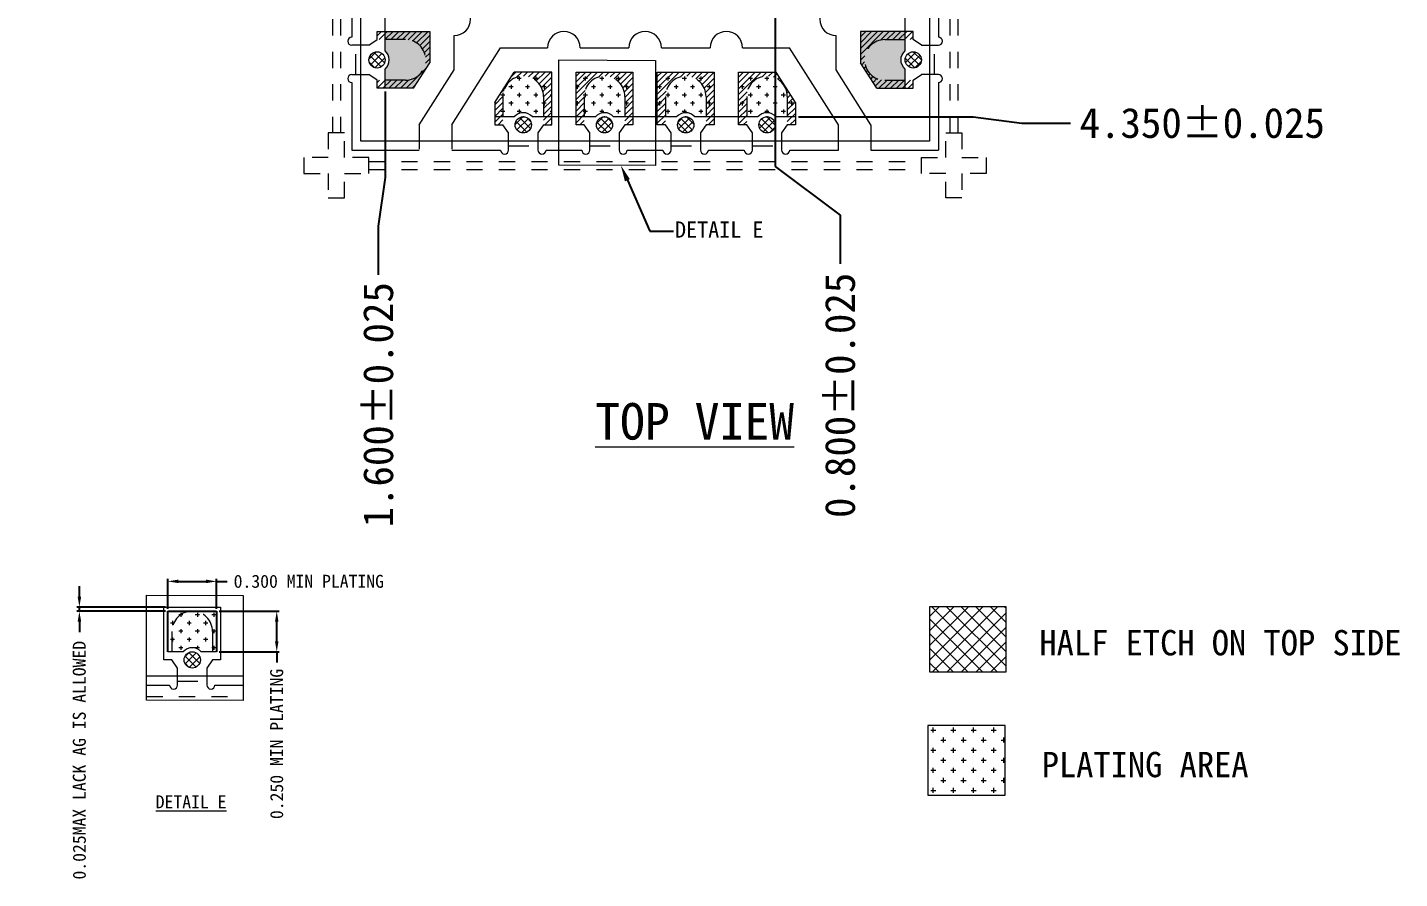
# Model space of a CAD drawing. Extents: x -3.8 to 4.6, y -9 to 6.1.
# Drawn here: x -3.8 to 4.64, y -9.04 to -3.8 of the extents above; entities that cross this region are included whole.
import ezdxf
from ezdxf import colors
from ezdxf.entities.mleader import LeaderData, LeaderLine
from ezdxf.enums import TextEntityAlignment as Align
from ezdxf.math import Vec2, Vec3

# ---------------------------------------------------------------- set-up
doc = ezdxf.new("R2010")
doc.units = 0
doc.linetypes.add('HIDDEN', pattern=[0.375, 0.25, -0.125])
for name, color, linetype in [('1', 7, 'Continuous'), ('1D', 4, 'Continuous'), ('BOT', 4, 'Continuous'), ('ETCH', 4, 'Continuous'), ('HALF ETCH ON TOP SIDE', 6, 'Continuous'), ('PKG', 2, 'Continuous'), ('PLATING', 3, 'Continuous'), ('标注', 6, 'Continuous')]:
    doc.layers.add(name, color=color, linetype=linetype)
doc.layers.add('DIM', color=4, linetype='Continuous', lineweight=18)
doc.styles.get("Standard").update_dxf_attribs({"font": 'SimSun.ttf'})
doc.dimstyles.new('ISO-25', dxfattribs={"dimtxt": 0.1, "dimasz": 0.08, "dimexe": 0.015, "dimexo": 0.015, "dimgap": 0.02, "dimtad": 0, "dimzin": 1, "dimdsep": 46, "dimtxsty": 'Standard', "dimcen": 0.1, "dimadec": 0, "dimazin": 0, "dimtfac": 1, "dimtmove": 0, "dimatfit": 3, "dimfxl": 1, "dimarcsym": 0})
pattern_1 = [(45, (-321.274826, -12.86761), (-0.0179605122, 0.0179605122), [])]

# ---------------------------------------------------------------- blocks, each defined once
blk = doc.blocks.new('*D7')
at = {"layer": 'Defpoints', "color": 0, "transparency": 16777216}
for p in [(4740.2942, 1755.6338), (4738.6938, 1751.4588), (4738.6522, 1750.3106)]:
    blk.add_point(p, dxfattribs=at)
at = {"layer": 'DIM', "color": 0, "lineweight": -2, "transparency": 16777216}
for p, q in [((4738.6938, 1751.4388), (4738.6938, 1750.9106)), ((4738.6938, 1750.9106), (4738.6522, 1750.6106)), ((4738.6522, 1750.6106), (4738.6522, 1750.3106))]:
    blk.add_line(p, q, dxfattribs=at)
at = {"layer": 'DIM', "color": 0, "lineweight": 9, "transparency": 16777216, "insert": (4738.6522, 1749.5101), "char_height": 0.185, "attachment_point": 5, "rotation": 90}
blk.add_mtext('1.600%%p0.025', dxfattribs=at)
blk = doc.blocks.new('*D8')
at = {"layer": 'Defpoints', "color": 0, "transparency": 16777216}
for p in [(4736.8123, 1748.2641), (4737.3568, 1748.2641), (4737.3568, 1748.2391)]:
    blk.add_point(p, dxfattribs=at)
at = {"layer": 'DIM', "color": 0, "lineweight": -2, "transparency": 16777216}
for p, q in [((4736.8123, 1748.3291), (4736.8123, 1748.3941)), ((4737.3418, 1748.2641), (4736.7973, 1748.2641)), ((4736.8123, 1748.2391), (4736.8123, 1748.2641)), ((4737.3418, 1748.2391), (4736.7973, 1748.2391)), ((4736.8123, 1748.1741), (4736.8123, 1748.1091))]:
    blk.add_line(p, q, dxfattribs=at)
at = {"layer": 'DIM', "color": 0, "transparency": 16777216}
for points in [[(4736.8015, 1748.3291), (4736.8232, 1748.3291), (4736.8123, 1748.2641)], [(4736.8232, 1748.1741), (4736.8015, 1748.1741), (4736.8123, 1748.2391)]]:
    blk.add_solid(points, dxfattribs=at)
at = {"layer": 'DIM', "color": 0, "lineweight": 9, "transparency": 16777216, "insert": (4736.8123, 1747.3215), "char_height": 0.08, "attachment_point": 5, "rotation": 90}
blk.add_mtext('0.025MAX LACK AG IS ALLOWED', dxfattribs=at)
blk = doc.blocks.new('*D9')
at = {"layer": 'Defpoints', "color": 0, "transparency": 16777216}
for p in [(4737.6568, 1748.4227), (4737.3568, 1748.2391), (4737.6568, 1748.2391)]:
    blk.add_point(p, dxfattribs=at)
at = {"layer": 'DIM', "color": 0, "lineweight": -2, "transparency": 16777216}
for p, q in [((4737.3568, 1748.2541), (4737.3568, 1748.4377)), ((4737.6568, 1748.2541), (4737.6568, 1748.4377)), ((4737.4218, 1748.4227), (4737.5918, 1748.4227)), ((4737.6568, 1748.4227), (4737.7218, 1748.4227))]:
    blk.add_line(p, q, dxfattribs=at)
at = {"layer": 'DIM', "color": 0, "transparency": 16777216}
for points in [[(4737.4218, 1748.4335), (4737.4218, 1748.4118), (4737.3568, 1748.4227)], [(4737.5918, 1748.4118), (4737.5918, 1748.4335), (4737.6568, 1748.4227)]]:
    blk.add_solid(points, dxfattribs=at)
at = {"layer": 'DIM', "color": 0, "lineweight": 9, "transparency": 16777216, "insert": (4738.2243, 1748.4227), "char_height": 0.08, "attachment_point": 5}
blk.add_mtext('0.300 MIN PLATING ', dxfattribs=at)
blk = doc.blocks.new('*D10')
at = {"layer": 'Defpoints', "color": 0, "transparency": 16777216}
for p in [(4737.6568, 1748.2391), (4738.027, 1748.2391), (4737.6568, 1747.9891)]:
    blk.add_point(p, dxfattribs=at)
at = {"layer": 'DIM', "color": 0, "lineweight": -2, "transparency": 16777216}
for p, q in [((4737.6718, 1748.2391), (4738.042, 1748.2391)), ((4738.027, 1748.0541), (4738.027, 1748.1741)), ((4737.6718, 1747.9891), (4738.042, 1747.9891)), ((4738.027, 1747.9891), (4738.027, 1747.9241))]:
    blk.add_line(p, q, dxfattribs=at)
at = {"layer": 'DIM', "color": 0, "transparency": 16777216}
for points in [[(4738.0378, 1748.1741), (4738.0161, 1748.1741), (4738.027, 1748.2391)], [(4738.0161, 1748.0541), (4738.0378, 1748.0541), (4738.027, 1747.9891)]]:
    blk.add_solid(points, dxfattribs=at)
at = {"layer": 'DIM', "color": 0, "lineweight": 9, "transparency": 16777216, "insert": (4738.027, 1747.4216), "char_height": 0.08, "attachment_point": 5, "rotation": 90}
blk.add_mtext('0.250 MIN PLATING', dxfattribs=at)
blk = doc.blocks.new('*D12')
at = {"layer": 'Defpoints', "color": 0, "transparency": 16777216}
for p in [(4740.2942, 1755.6338), (4741.0942, 1753.3513), (4741.4946, 1750.3775)]:
    blk.add_point(p, dxfattribs=at)
at = {"layer": 'DIM', "color": 0, "lineweight": -2, "transparency": 16777216}
for p, q in [((4741.0942, 1753.3313), (4741.0942, 1750.9775)), ((4741.0942, 1750.9775), (4741.4946, 1750.6775)), ((4741.4946, 1750.6775), (4741.4946, 1750.3775))]:
    blk.add_line(p, q, dxfattribs=at)
at = {"layer": 'DIM', "color": 0, "lineweight": 9, "transparency": 16777216, "insert": (4741.4946, 1749.5682), "char_height": 0.185, "attachment_point": 5, "rotation": 90}
blk.add_mtext('0.800%%p0.025', dxfattribs=at)
blk = doc.blocks.new('*D13')
at = {"layer": 'Defpoints', "color": 0, "transparency": 16777216}
for p in [(4740.2942, 1755.6338), (4741.2192, 1751.2837), (4742.9123, 1751.2445)]:
    blk.add_point(p, dxfattribs=at)
at = {"layer": 'DIM', "color": 0, "lineweight": -2, "transparency": 16777216}
for p, q in [((4741.2392, 1751.2837), (4742.3123, 1751.2837)), ((4742.3123, 1751.2837), (4742.6123, 1751.2445)), ((4742.6123, 1751.2445), (4742.9123, 1751.2445))]:
    blk.add_line(p, q, dxfattribs=at)
at = {"layer": 'DIM', "color": 0, "lineweight": 9, "transparency": 16777216, "insert": (4743.7232, 1751.2445), "char_height": 0.185, "attachment_point": 5}
blk.add_mtext('4.350%%p0.025', dxfattribs=at)

msp = doc.modelspace()

# ---------------------------------------------------------------- hatches: boundary and pattern name
at = {"layer": 'ETCH', "lineweight": 0}
h = msp.add_hatch(dxfattribs=at)
h.set_pattern_fill('ANSI31', color=256, scale=0.008, style=0)
h.set_pattern_definition(pattern_1)
h.paths.add_polyline_path([(-1.65, 3.325), (-1.325, 3.325), (-1.325, 3.675), (-1.65, 3.675), (-1.65, 3.625), (-1.475, 3.625, -1), (-1.475, 3.375), (-1.65, 3.375)])
h.paths.add_polyline_path([(-1.65, 2.825), (-1.325, 2.825), (-1.325, 3.175), (-1.65, 3.175), (-1.65, 3.125), (-1.475, 3.125, -1), (-1.475, 2.875), (-1.65, 2.875)])
h.paths.add_polyline_path([(-1.65, 1.325), (-1.325, 1.325), (-1.325, 1.675), (-1.65, 1.675), (-1.65, 1.625), (-1.475, 1.625, -1), (-1.475, 1.375), (-1.65, 1.375)])
h.paths.add_polyline_path([(-1.65, 2.325), (-1.325, 2.325), (-1.325, 2.675), (-1.65, 2.675), (-1.65, 2.625), (-1.475, 2.625, -1), (-1.475, 2.375), (-1.65, 2.375)])
h.paths.add_polyline_path([(-1.65, 0.825), (-1.325, 0.825), (-1.325, 1.175), (-1.65, 1.175), (-1.65, 1.125), (-1.475, 1.125, -1), (-1.475, 0.875), (-1.65, 0.875)])
h.paths.add_polyline_path([(-1.65, 0.325), (-1.325, 0.325), (-1.325, 0.675), (-1.65, 0.675), (-1.65, 0.625), (-1.475, 0.625, -1), (-1.475, 0.375), (-1.65, 0.375)])
h.paths.add_polyline_path([(-1.65, -0.675), (-1.325, -0.675), (-1.325, -0.325), (-1.65, -0.325), (-1.65, -0.375), (-1.475, -0.375, -1), (-1.475, -0.625), (-1.65, -0.625)])
h.paths.add_polyline_path([(-1.65, 4.175), (-1.65, 4.125), (-1.475, 4.125, -1), (-1.475, 3.875), (-1.65, 3.875), (-1.65, 3.825), (-1.325, 3.825), (-1.325, 4.017), (-1.4251, 4.175)])
h.paths.add_polyline_path([(-1.65, 1.825), (-1.325, 1.825), (-1.325, 2.175), (-1.65, 2.175), (-1.65, 2.125), (-1.475, 2.125, -1), (-1.475, 1.875), (-1.65, 1.875)])
h.paths.add_polyline_path([(-1.65, -1.325), (-1.65, -1.375), (-1.475, -1.375, -1), (-1.475, -1.625), (-1.65, -1.625), (-1.65, -1.675), (-1.325, -1.675), (-1.325, -1.325)])
h.paths.add_polyline_path([(-1.65, -0.175), (-1.325, -0.175), (-1.325, 0.175), (-1.65, 0.175), (-1.65, 0.125), (-1.475, 0.125, -1), (-1.475, -0.125), (-1.65, -0.125)])
h.paths.add_polyline_path([(-1.65, -0.825), (-1.65, -0.875), (-1.475, -0.875, -1), (-1.475, -1.125), (-1.65, -1.125), (-1.65, -1.175), (-1.325, -1.175), (-1.325, -0.825)])
h.paths.add_polyline_path([(-1.65, -2.175), (-1.325, -2.175), (-1.325, -1.825), (-1.65, -1.825), (-1.65, -1.875), (-1.475, -1.875, -1), (-1.475, -2.125), (-1.65, -2.125)])
h.paths.add_polyline_path([(-1.65, -2.675), (-1.325, -2.675), (-1.325, -2.325), (-1.65, -2.325), (-1.65, -2.375), (-1.475, -2.375, -1), (-1.475, -2.625), (-1.65, -2.625)])
h.paths.add_polyline_path([(-1.65, -3.675), (-1.325, -3.675), (-1.325, -3.325), (-1.65, -3.325), (-1.65, -3.375), (-1.475, -3.375, -1), (-1.475, -3.625), (-1.65, -3.625)])
h.paths.add_polyline_path([(-1.65, -3.175), (-1.325, -3.175), (-1.325, -2.825), (-1.65, -2.825), (-1.65, -2.875), (-1.475, -2.875, -1), (-1.475, -3.125), (-1.65, -3.125)])
h.paths.add_polyline_path([(-1.475, -3.875, -1), (-1.475, -4.125), (-1.65, -4.125), (-1.65, -4.175), (-1.4251, -4.175), (-1.325, -4.017), (-1.325, -3.825), (-1.65, -3.825), (-1.65, -3.875)])
h = msp.add_hatch(dxfattribs=at)
h.set_pattern_fill('ANSI31', color=256, scale=0.008, style=0)
h.set_pattern_definition(pattern_1)
h.paths.add_polyline_path([(-1.65, -3.325), (-1.325, -3.325), (-1.325, -3.675), (-1.65, -3.675), (-1.65, -3.625), (-1.475, -3.625, 1), (-1.475, -3.375), (-1.65, -3.375)])
h.paths.add_polyline_path([(-1.65, -2.825), (-1.325, -2.825), (-1.325, -3.175), (-1.65, -3.175), (-1.65, -3.125), (-1.475, -3.125, 1), (-1.475, -2.875), (-1.65, -2.875)])
h.paths.add_polyline_path([(-1.65, -1.325), (-1.325, -1.325), (-1.325, -1.675), (-1.65, -1.675), (-1.65, -1.625), (-1.475, -1.625, 1), (-1.475, -1.375), (-1.65, -1.375)])
h.paths.add_polyline_path([(-1.65, -2.325), (-1.325, -2.325), (-1.325, -2.675), (-1.65, -2.675), (-1.65, -2.625), (-1.475, -2.625, 1), (-1.475, -2.375), (-1.65, -2.375)])
h.paths.add_polyline_path([(-1.65, -0.825), (-1.325, -0.825), (-1.325, -1.175), (-1.65, -1.175), (-1.65, -1.125), (-1.475, -1.125, 1), (-1.475, -0.875), (-1.65, -0.875)])
h.paths.add_polyline_path([(-1.65, -0.325), (-1.325, -0.325), (-1.325, -0.675), (-1.65, -0.675), (-1.65, -0.625), (-1.475, -0.625, 1), (-1.475, -0.375), (-1.65, -0.375)])
h.paths.add_polyline_path([(-1.65, 0.675), (-1.325, 0.675), (-1.325, 0.325), (-1.65, 0.325), (-1.65, 0.375), (-1.475, 0.375, 1), (-1.475, 0.625), (-1.65, 0.625)])
h.paths.add_polyline_path([(-1.65, -4.175), (-1.65, -4.125), (-1.475, -4.125, 1), (-1.475, -3.875), (-1.65, -3.875), (-1.65, -3.825), (-1.325, -3.825), (-1.325, -4.017), (-1.4251, -4.175)])
h.paths.add_polyline_path([(-1.65, -1.825), (-1.325, -1.825), (-1.325, -2.175), (-1.65, -2.175), (-1.65, -2.125), (-1.475, -2.125, 1), (-1.475, -1.875), (-1.65, -1.875)])
h.paths.add_polyline_path([(-1.65, 1.325), (-1.65, 1.375), (-1.475, 1.375, 1), (-1.475, 1.625), (-1.65, 1.625), (-1.65, 1.675), (-1.325, 1.675), (-1.325, 1.325)])
h.paths.add_polyline_path([(-1.65, 0.175), (-1.325, 0.175), (-1.325, -0.175), (-1.65, -0.175), (-1.65, -0.125), (-1.475, -0.125, 1), (-1.475, 0.125), (-1.65, 0.125)])
h.paths.add_polyline_path([(-1.65, 0.825), (-1.65, 0.875), (-1.475, 0.875, 1), (-1.475, 1.125), (-1.65, 1.125), (-1.65, 1.175), (-1.325, 1.175), (-1.325, 0.825)])
h.paths.add_polyline_path([(-1.65, 2.175), (-1.325, 2.175), (-1.325, 1.825), (-1.65, 1.825), (-1.65, 1.875), (-1.475, 1.875, 1), (-1.475, 2.125), (-1.65, 2.125)])
h.paths.add_polyline_path([(-1.65, 2.675), (-1.325, 2.675), (-1.325, 2.325), (-1.65, 2.325), (-1.65, 2.375), (-1.475, 2.375, 1), (-1.475, 2.625), (-1.65, 2.625)])
h.paths.add_polyline_path([(-1.65, 3.675), (-1.325, 3.675), (-1.325, 3.325), (-1.65, 3.325), (-1.65, 3.375), (-1.475, 3.375, 1), (-1.475, 3.625), (-1.65, 3.625)])
h.paths.add_polyline_path([(-1.65, 3.175), (-1.325, 3.175), (-1.325, 2.825), (-1.65, 2.825), (-1.65, 2.875), (-1.475, 2.875, 1), (-1.475, 3.125), (-1.65, 3.125)])
h.paths.add_polyline_path([(-1.475, 3.875, 1), (-1.475, 4.125), (-1.65, 4.125), (-1.65, 4.175), (-1.4251, 4.175), (-1.325, 4.017), (-1.325, 3.825), (-1.65, 3.825), (-1.65, 3.875)])
h = msp.add_hatch(dxfattribs=at)
h.set_pattern_fill('ANSI31', color=256, scale=0.008, angle=180, style=0)
h.set_pattern_definition(pattern_1)
h.paths.add_polyline_path([(1.65, 3.325), (1.325, 3.325), (1.325, 3.675), (1.65, 3.675), (1.65, 3.625), (1.475, 3.625, 1), (1.475, 3.375), (1.65, 3.375)])
h.paths.add_polyline_path([(1.65, 2.825), (1.325, 2.825), (1.325, 3.175), (1.65, 3.175), (1.65, 3.125), (1.475, 3.125, 1), (1.475, 2.875), (1.65, 2.875)])
h.paths.add_polyline_path([(1.65, 1.325), (1.325, 1.325), (1.325, 1.675), (1.65, 1.675), (1.65, 1.625), (1.475, 1.625, 1), (1.475, 1.375), (1.65, 1.375)])
h.paths.add_polyline_path([(1.65, 2.325), (1.325, 2.325), (1.325, 2.675), (1.65, 2.675), (1.65, 2.625), (1.475, 2.625, 1), (1.475, 2.375), (1.65, 2.375)])
h.paths.add_polyline_path([(1.65, 0.825), (1.325, 0.825), (1.325, 1.175), (1.65, 1.175), (1.65, 1.125), (1.475, 1.125, 1), (1.475, 0.875), (1.65, 0.875)])
h.paths.add_polyline_path([(1.65, 0.325), (1.325, 0.325), (1.325, 0.675), (1.65, 0.675), (1.65, 0.625), (1.475, 0.625, 1), (1.475, 0.375), (1.65, 0.375)])
h.paths.add_polyline_path([(1.65, -0.675), (1.325, -0.675), (1.325, -0.325), (1.65, -0.325), (1.65, -0.375), (1.475, -0.375, 1), (1.475, -0.625), (1.65, -0.625)])
h.paths.add_polyline_path([(1.65, 4.175), (1.65, 4.125), (1.475, 4.125, 1), (1.475, 3.875), (1.65, 3.875), (1.65, 3.825), (1.325, 3.825), (1.325, 4.017), (1.4251, 4.175)])
h.paths.add_polyline_path([(1.65, 1.825), (1.325, 1.825), (1.325, 2.175), (1.65, 2.175), (1.65, 2.125), (1.475, 2.125, 1), (1.475, 1.875), (1.65, 1.875)])
h.paths.add_polyline_path([(1.65, -1.325), (1.65, -1.375), (1.475, -1.375, 1), (1.475, -1.625), (1.65, -1.625), (1.65, -1.675), (1.325, -1.675), (1.325, -1.325)])
h.paths.add_polyline_path([(1.65, -0.175), (1.325, -0.175), (1.325, 0.175), (1.65, 0.175), (1.65, 0.125), (1.475, 0.125, 1), (1.475, -0.125), (1.65, -0.125)])
h.paths.add_polyline_path([(1.65, -0.825), (1.65, -0.875), (1.475, -0.875, 1), (1.475, -1.125), (1.65, -1.125), (1.65, -1.175), (1.325, -1.175), (1.325, -0.825)])
h.paths.add_polyline_path([(1.65, -2.175), (1.325, -2.175), (1.325, -1.825), (1.65, -1.825), (1.65, -1.875), (1.475, -1.875, 1), (1.475, -2.125), (1.65, -2.125)])
h.paths.add_polyline_path([(1.65, -2.675), (1.325, -2.675), (1.325, -2.325), (1.65, -2.325), (1.65, -2.375), (1.475, -2.375, 1), (1.475, -2.625), (1.65, -2.625)])
h.paths.add_polyline_path([(1.65, -3.675), (1.325, -3.675), (1.325, -3.325), (1.65, -3.325), (1.65, -3.375), (1.475, -3.375, 1), (1.475, -3.625), (1.65, -3.625)])
h.paths.add_polyline_path([(1.65, -3.175), (1.325, -3.175), (1.325, -2.825), (1.65, -2.825), (1.65, -2.875), (1.475, -2.875, 1), (1.475, -3.125), (1.65, -3.125)])
h.paths.add_polyline_path([(1.475, -3.875, 1), (1.475, -4.125), (1.65, -4.125), (1.65, -4.175), (1.4251, -4.175), (1.325, -4.017), (1.325, -3.825), (1.65, -3.825), (1.65, -3.875)])
h = msp.add_hatch(dxfattribs=at)
h.set_pattern_fill('ANSI31', color=256, scale=0.008, angle=180, style=0)
h.set_pattern_definition(pattern_1)
h.paths.add_polyline_path([(1.65, -3.325), (1.325, -3.325), (1.325, -3.675), (1.65, -3.675), (1.65, -3.625), (1.475, -3.625, -1), (1.475, -3.375), (1.65, -3.375)])
h.paths.add_polyline_path([(1.65, -2.825), (1.325, -2.825), (1.325, -3.175), (1.65, -3.175), (1.65, -3.125), (1.475, -3.125, -1), (1.475, -2.875), (1.65, -2.875)])
h.paths.add_polyline_path([(1.65, -1.325), (1.325, -1.325), (1.325, -1.675), (1.65, -1.675), (1.65, -1.625), (1.475, -1.625, -1), (1.475, -1.375), (1.65, -1.375)])
h.paths.add_polyline_path([(1.65, -2.325), (1.325, -2.325), (1.325, -2.675), (1.65, -2.675), (1.65, -2.625), (1.475, -2.625, -1), (1.475, -2.375), (1.65, -2.375)])
h.paths.add_polyline_path([(1.65, -0.825), (1.325, -0.825), (1.325, -1.175), (1.65, -1.175), (1.65, -1.125), (1.475, -1.125, -1), (1.475, -0.875), (1.65, -0.875)])
h.paths.add_polyline_path([(1.65, -0.325), (1.325, -0.325), (1.325, -0.675), (1.65, -0.675), (1.65, -0.625), (1.475, -0.625, -1), (1.475, -0.375), (1.65, -0.375)])
h.paths.add_polyline_path([(1.65, 0.675), (1.325, 0.675), (1.325, 0.325), (1.65, 0.325), (1.65, 0.375), (1.475, 0.375, -1), (1.475, 0.625), (1.65, 0.625)])
h.paths.add_polyline_path([(1.65, -4.175), (1.65, -4.125), (1.475, -4.125, -1), (1.475, -3.875), (1.65, -3.875), (1.65, -3.825), (1.325, -3.825), (1.325, -4.017), (1.4251, -4.175)])
h.paths.add_polyline_path([(1.65, -1.825), (1.325, -1.825), (1.325, -2.175), (1.65, -2.175), (1.65, -2.125), (1.475, -2.125, -1), (1.475, -1.875), (1.65, -1.875)])
h.paths.add_polyline_path([(1.65, 1.325), (1.65, 1.375), (1.475, 1.375, -1), (1.475, 1.625), (1.65, 1.625), (1.65, 1.675), (1.325, 1.675), (1.325, 1.325)])
h.paths.add_polyline_path([(1.65, 0.175), (1.325, 0.175), (1.325, -0.175), (1.65, -0.175), (1.65, -0.125), (1.475, -0.125, -1), (1.475, 0.125), (1.65, 0.125)])
h.paths.add_polyline_path([(1.65, 0.825), (1.65, 0.875), (1.475, 0.875, -1), (1.475, 1.125), (1.65, 1.125), (1.65, 1.175), (1.325, 1.175), (1.325, 0.825)])
h.paths.add_polyline_path([(1.65, 2.175), (1.325, 2.175), (1.325, 1.825), (1.65, 1.825), (1.65, 1.875), (1.475, 1.875, -1), (1.475, 2.125), (1.65, 2.125)])
h.paths.add_polyline_path([(1.65, 2.675), (1.325, 2.675), (1.325, 2.325), (1.65, 2.325), (1.65, 2.375), (1.475, 2.375, -1), (1.475, 2.625), (1.65, 2.625)])
h.paths.add_polyline_path([(1.65, 3.675), (1.325, 3.675), (1.325, 3.325), (1.65, 3.325), (1.65, 3.375), (1.475, 3.375, -1), (1.475, 3.625), (1.65, 3.625)])
h.paths.add_polyline_path([(1.65, 3.175), (1.325, 3.175), (1.325, 2.825), (1.65, 2.825), (1.65, 2.875), (1.475, 2.875, -1), (1.475, 3.125), (1.65, 3.125)])
h.paths.add_polyline_path([(1.475, 3.875, -1), (1.475, 4.125), (1.65, 4.125), (1.65, 4.175), (1.4251, 4.175), (1.325, 4.017), (1.325, 3.825), (1.65, 3.825), (1.65, 3.875)])
h = msp.add_hatch(dxfattribs=at)
h.set_pattern_fill('ANSI31', color=256, scale=0.008, style=0)
h.set_pattern_definition(pattern_1)
h.paths.add_polyline_path([(-0.925, -4.2619), (-0.925, -4.4), (-0.875, -4.4), (-0.875, -4.225, -1), (-0.625, -4.225), (-0.625, -4.4), (-0.575, -4.4), (-0.575, -4.075), (-0.8066, -4.075)])
h.paths.add_polyline_path([(-0.425, -4.4), (-0.425, -4.075), (-0.075, -4.075), (-0.075, -4.4), (-0.125, -4.4), (-0.125, -4.225, 1), (-0.375, -4.225), (-0.375, -4.4)])
h.paths.add_polyline_path([(0.575, -4.4), (0.575, -4.075), (0.8066, -4.075), (0.925, -4.2619), (0.925, -4.4), (0.875, -4.4), (0.875, -4.225, 1), (0.625, -4.225), (0.625, -4.4)])
h.paths.add_polyline_path([(0.075, -4.4), (0.075, -4.075), (0.425, -4.075), (0.425, -4.4), (0.375, -4.4), (0.375, -4.225, 1), (0.125, -4.225), (0.125, -4.4)])
at = {"layer": 'HALF ETCH ON TOP SIDE', "linetype": 'ByBlock', "lineweight": 0}
h = msp.add_hatch(dxfattribs=at)
h.set_pattern_fill('ANSI37', color=256, scale=0.01)
h.set_pattern_definition([(45, (-121.953783, -0.456663), (-0.02245064, 0.02245064), []), (135, (-121.953783, -0.456663), (-0.02245064, -0.02245064), [])])
h.paths.add_polyline_path([(-0.7, -4.4, 1), (-0.8, -4.4, 1)])
h.paths.add_polyline_path([(1.7, -4, 1), (1.6, -4, 1)])
h.paths.add_polyline_path([(1.7, -3.5, 1), (1.6, -3.5, 1)])
h.paths.add_polyline_path([(1.7, -3, 1), (1.6, -3, 1)])
h.paths.add_polyline_path([(1.7, -2.5, 1), (1.6, -2.5, 1)])
h.paths.add_polyline_path([(1.7, -2, 1), (1.6, -2, 1)])
h.paths.add_polyline_path([(1.7, -1.5, 1), (1.6, -1.5, 1)])
h.paths.add_polyline_path([(1.7, -1, 1), (1.6, -1, 1)])
h.paths.add_polyline_path([(1.7, -0.5, 1), (1.6, -0.5, 1)])
h.paths.add_polyline_path([(1.7, 0, 1), (1.6, 0, 1)])
h.paths.add_polyline_path([(1.7, 0.5, 1), (1.6, 0.5, 1)])
h.paths.add_polyline_path([(1.7, 1, 1), (1.6, 1, 1)])
h.paths.add_polyline_path([(-1.6, 1, 1), (-1.7, 1, 1)])
h.paths.add_polyline_path([(-1.6, 0.5, 1), (-1.7, 0.5, 1)])
h.paths.add_polyline_path([(-1.6, 0, 1), (-1.7, 0, 1)])
h.paths.add_polyline_path([(1.7, 1.5, 1), (1.6, 1.5, 1)])
h.paths.add_polyline_path([(1.7, 2, 1), (1.6, 2, 1)])
h.paths.add_polyline_path([(1.7, 2.5, 1), (1.6, 2.5, 1)])
h.paths.add_polyline_path([(1.7, 3, 1), (1.6, 3, 1)])
h.paths.add_polyline_path([(1.7, 3.5, 1), (1.6, 3.5, 1)])
h.paths.add_polyline_path([(-1.6, 3, 1), (-1.7, 3, 1)])
h.paths.add_polyline_path([(-1.6, 2.5, 1), (-1.7, 2.5, 1)])
h.paths.add_polyline_path([(-1.6, 2, 1), (-1.7, 2, 1)])
h.paths.add_polyline_path([(-1.6, 1.5, 1), (-1.7, 1.5, 1)])
h.paths.add_polyline_path([(-1.6, -0.5, 1), (-1.7, -0.5, 1)])
h.paths.add_polyline_path([(-1.6, -1, 1), (-1.7, -1, 1)])
h.paths.add_polyline_path([(-0.2, -4.4, 1), (-0.3, -4.4, 1)])
h.paths.add_polyline_path([(0.3, -4.4, 1), (0.2, -4.4, 1)])
h.paths.add_polyline_path([(0.8, -4.4, 1), (0.7, -4.4, 1)])
h.paths.add_polyline_path([(1.7, 4, 1), (1.6, 4, 1)])
h.paths.add_polyline_path([(0.3, 4.4, 1), (0.2, 4.4, 1)])
h.paths.add_polyline_path([(-0.2, 4.4, 1), (-0.3, 4.4, 1)])
h.paths.add_polyline_path([(-0.7, 4.4, 1), (-0.8, 4.4, 1)])
h.paths.add_polyline_path([(0.8, 4.4, 1), (0.7, 4.4, 1)])
h.paths.add_polyline_path([(-1.6, 3.5, 1), (-1.7, 3.5, 1)])
h.paths.add_polyline_path([(-1.6, -1.5, 1), (-1.7, -1.5, 1)])
h.paths.add_polyline_path([(-1.6, -2.5, 1), (-1.7, -2.5, 1)])
h.paths.add_polyline_path([(-1.6, -2, 1), (-1.7, -2, 1)])
h.paths.add_polyline_path([(-1.6, -3.5, 1), (-1.7, -3.5, 1)])
h.paths.add_polyline_path([(-1.6, 4, 1), (-1.7, 4, 1)])
h.paths.add_polyline_path([(-1.6, -3, 1), (-1.7, -3, 1)])
h.paths.add_polyline_path([(-1.6, -4, 1), (-1.7, -4, 1)])
at = {"layer": 'HALF ETCH ON TOP SIDE', "linetype": 'ByBlock', "lineweight": 0, "ltscale": 100}
h = msp.add_hatch(dxfattribs=at)
h.set_pattern_fill('ANSI37', color=256, scale=0.02)
h.set_pattern_definition([(45, (-0.54718, 3.656105), (-0.04490128, 0.04490128), []), (135, (-0.54718, 3.656105), (-0.04490128, -0.04490128), [])])
h.paths.add_polyline_path([(2.2222, -7.3674), (1.7507, -7.3674), (1.7507, -7.7681), (2.2222, -7.7681)])
at = {"layer": 'HALF ETCH ON TOP SIDE', "linetype": 'ByBlock', "lineweight": 0}
h = msp.add_hatch(dxfattribs=at)
h.set_pattern_fill('ANSI37', color=256, scale=0.01)
h.set_pattern_definition([(45, (-31.65588, 0.858153), (-0.02245064, 0.02245064), []), (135, (-31.65588, 0.858153), (-0.02245064, -0.02245064), [])])
h.paths.add_polyline_path([(-2.7374, -7.6947, 1), (-2.8374, -7.6947, 1)])
at = {"layer": 'PLATING', "lineweight": 0}
h = msp.add_hatch(dxfattribs=at)
h.set_pattern_fill('CROSS', color=3, scale=0.008, style=0)
h.paths.add_polyline_path([(-1.6005, 3.5563, -0.4521), (-1.6005, 3.4437), (-1.6005, 3.325), (-1.325, 3.325), (-1.325, 3.675), (-1.6005, 3.675)])
h.paths.add_polyline_path([(-1.6005, 3.0563, -0.4521), (-1.6005, 2.9437), (-1.6005, 2.825), (-1.325, 2.825), (-1.325, 3.175), (-1.6005, 3.175)])
h.paths.add_polyline_path([(-1.6005, 1.5563, -0.4521), (-1.6005, 1.4437), (-1.6005, 1.325), (-1.325, 1.325), (-1.325, 1.675), (-1.6005, 1.675)])
h.paths.add_polyline_path([(-1.6005, 2.5563, -0.4521), (-1.6005, 2.4437), (-1.6005, 2.325), (-1.325, 2.325), (-1.325, 2.675), (-1.6005, 2.675)])
h.paths.add_polyline_path([(-1.6005, 1.0563, -0.4521), (-1.6005, 0.9437), (-1.6005, 0.825), (-1.325, 0.825), (-1.325, 1.175), (-1.6005, 1.175)])
h.paths.add_polyline_path([(-1.6005, 0.5563, -0.4521), (-1.6005, 0.4437), (-1.6005, 0.325), (-1.325, 0.325), (-1.325, 0.675), (-1.6005, 0.675)])
h.paths.add_polyline_path([(-1.6005, -0.4437, -0.4521), (-1.6005, -0.5563), (-1.6005, -0.675), (-1.325, -0.675), (-1.325, -0.325), (-1.6005, -0.325)])
h.paths.add_polyline_path([(-1.6005, 4.0563, -0.4521), (-1.6005, 3.9437), (-1.6005, 3.825), (-1.325, 3.825), (-1.325, 4.017), (-1.4251, 4.175), (-1.6005, 4.175)])
h.paths.add_polyline_path([(-1.6005, 2.0563, -0.4521), (-1.6005, 1.9437), (-1.6005, 1.825), (-1.325, 1.825), (-1.325, 2.175), (-1.6005, 2.175)])
h.paths.add_polyline_path([(-1.6005, -1.4437, -0.4521), (-1.6005, -1.5563), (-1.6005, -1.675), (-1.325, -1.675), (-1.325, -1.325), (-1.6005, -1.325)])
h.paths.add_polyline_path([(-1.6005, 0.0563, -0.4521), (-1.6005, -0.0563), (-1.6005, -0.175), (-1.325, -0.175), (-1.325, 0.175), (-1.6005, 0.175)])
h.paths.add_polyline_path([(-1.6005, -0.9437, -0.4521), (-1.6005, -1.0563), (-1.6005, -1.175), (-1.325, -1.175), (-1.325, -0.825), (-1.6005, -0.825)])
h.paths.add_polyline_path([(-1.6005, -1.9437, -0.4521), (-1.6005, -2.0563), (-1.6005, -2.175), (-1.325, -2.175), (-1.325, -1.825), (-1.6005, -1.825)])
h.paths.add_polyline_path([(-1.6005, -2.4437, -0.4521), (-1.6005, -2.5563), (-1.6005, -2.675), (-1.325, -2.675), (-1.325, -2.325), (-1.6005, -2.325)])
h.paths.add_polyline_path([(-1.6005, -3.4437, -0.4521), (-1.6005, -3.5563), (-1.6005, -3.675), (-1.325, -3.675), (-1.325, -3.325), (-1.6005, -3.325)])
h.paths.add_polyline_path([(-1.6005, -2.9437, -0.4521), (-1.6005, -3.0563), (-1.6005, -3.175), (-1.325, -3.175), (-1.325, -2.825), (-1.6005, -2.825)])
h.paths.add_polyline_path([(-1.6005, -3.9437, -0.4521), (-1.6005, -4.0563), (-1.6005, -4.175), (-1.4251, -4.175), (-1.325, -4.017), (-1.325, -3.825), (-1.6005, -3.825)])
h = msp.add_hatch(dxfattribs=at)
h.set_pattern_fill('CROSS', color=3, scale=0.008, angle=180, style=0)
h.set_pattern_definition([(0, (0, 0), (0.0508, 0.0508), [0.0254, -0.0762]), (90, (0.0127, -0.0127), (-0.0508, 0.0508), [0.0254, -0.0762])])
h.paths.add_polyline_path([(1.6005, 3.5563, 0.4521), (1.6005, 3.4437), (1.6005, 3.325), (1.325, 3.325), (1.325, 3.675), (1.6005, 3.675)])
h.paths.add_polyline_path([(1.6005, 3.0563, 0.4521), (1.6005, 2.9437), (1.6005, 2.825), (1.325, 2.825), (1.325, 3.175), (1.6005, 3.175)])
h.paths.add_polyline_path([(1.6005, 1.5563, 0.4521), (1.6005, 1.4437), (1.6005, 1.325), (1.325, 1.325), (1.325, 1.675), (1.6005, 1.675)])
h.paths.add_polyline_path([(1.6005, 2.5563, 0.4521), (1.6005, 2.4437), (1.6005, 2.325), (1.325, 2.325), (1.325, 2.675), (1.6005, 2.675)])
h.paths.add_polyline_path([(1.6005, 1.0563, 0.4521), (1.6005, 0.9437), (1.6005, 0.825), (1.325, 0.825), (1.325, 1.175), (1.6005, 1.175)])
h.paths.add_polyline_path([(1.6005, 0.5563, 0.4521), (1.6005, 0.4437), (1.6005, 0.325), (1.325, 0.325), (1.325, 0.675), (1.6005, 0.675)])
h.paths.add_polyline_path([(1.6005, -0.4437, 0.4521), (1.6005, -0.5563), (1.6005, -0.675), (1.325, -0.675), (1.325, -0.325), (1.6005, -0.325)])
h.paths.add_polyline_path([(1.6005, 4.0563, 0.4521), (1.6005, 3.9437), (1.6005, 3.825), (1.325, 3.825), (1.325, 4.017), (1.4251, 4.175), (1.6005, 4.175)])
h.paths.add_polyline_path([(1.6005, 2.0563, 0.4521), (1.6005, 1.9437), (1.6005, 1.825), (1.325, 1.825), (1.325, 2.175), (1.6005, 2.175)])
h.paths.add_polyline_path([(1.6005, -1.4437, 0.4521), (1.6005, -1.5563), (1.6005, -1.675), (1.325, -1.675), (1.325, -1.325), (1.6005, -1.325)])
h.paths.add_polyline_path([(1.6005, 0.0563, 0.4521), (1.6005, -0.0563), (1.6005, -0.175), (1.325, -0.175), (1.325, 0.175), (1.6005, 0.175)])
h.paths.add_polyline_path([(1.6005, -0.9437, 0.4521), (1.6005, -1.0563), (1.6005, -1.175), (1.325, -1.175), (1.325, -0.825), (1.6005, -0.825)])
h.paths.add_polyline_path([(1.6005, -1.9437, 0.4521), (1.6005, -2.0563), (1.6005, -2.175), (1.325, -2.175), (1.325, -1.825), (1.6005, -1.825)])
h.paths.add_polyline_path([(1.6005, -2.4437, 0.4521), (1.6005, -2.5563), (1.6005, -2.675), (1.325, -2.675), (1.325, -2.325), (1.6005, -2.325)])
h.paths.add_polyline_path([(1.6005, -3.4437, 0.4521), (1.6005, -3.5563), (1.6005, -3.675), (1.325, -3.675), (1.325, -3.325), (1.6005, -3.325)])
h.paths.add_polyline_path([(1.6005, -2.9437, 0.4521), (1.6005, -3.0563), (1.6005, -3.175), (1.325, -3.175), (1.325, -2.825), (1.6005, -2.825)])
h.paths.add_polyline_path([(1.6005, -3.9437, 0.4521), (1.6005, -4.0563), (1.6005, -4.175), (1.4251, -4.175), (1.325, -4.017), (1.325, -3.825), (1.6005, -3.825)])
h = msp.add_hatch(dxfattribs=at)
h.set_pattern_fill('CROSS', color=3, scale=0.008, angle=180, style=0)
h.paths.add_polyline_path([(-0.925, -4.2619), (-0.8066, -4.075), (-0.575, -4.075), (-0.575, -4.3501), (-0.694, -4.3501, 0.448172), (-0.806, -4.3501), (-0.925, -4.3501)])
h.paths.add_polyline_path([(-0.425, -4.075), (-0.075, -4.075), (-0.075, -4.3501), (-0.194, -4.3501, 0.448172), (-0.306, -4.3501), (-0.425, -4.3501)])
h.paths.add_polyline_path([(0.575, -4.075), (0.8066, -4.075), (0.925, -4.2619), (0.925, -4.3501), (0.806, -4.3501, 0.448172), (0.694, -4.3501), (0.575, -4.3501)])
h.paths.add_polyline_path([(0.075, -4.075), (0.425, -4.075), (0.425, -4.3501), (0.306, -4.3501, 0.448172), (0.194, -4.3501), (0.075, -4.3501)])
h = msp.add_hatch(dxfattribs=at)
h.set_pattern_fill('CROSS', color=3, scale=0.008, angle=180, style=0)
h.paths.add_polyline_path([(-2.8433, -7.6447, -0.447214), (-2.7315, -7.6447), (-2.6624, -7.6447), (-2.6624, -7.5197, 0.414214), (-2.7874, -7.3947, 0.414214), (-2.9124, -7.5197), (-2.9124, -7.6447)])
h.paths.add_polyline_path([(-2.9374, -7.6447), (-2.9374, -7.3947), (-2.7874, -7.3947, 0.414214), (-2.9124, -7.5197), (-2.9124, -7.6447)])
h.paths.add_polyline_path([(-2.6624, -7.5197), (-2.6624, -7.6447), (-2.6374, -7.6447), (-2.6374, -7.3947), (-2.7874, -7.3947, -0.414214)])
at = {"layer": 'PLATING', "lineweight": 9}
h = msp.add_hatch(dxfattribs=at)
h.set_pattern_fill('CROSS', color=3, scale=0.00975)
h.set_pattern_definition([(0, (-4158.39021, -1715.42597), (0.0619125, 0.0619125), [0.03095625, -0.09286875]), (90, (-4158.37473, -1715.44145), (-0.0619125, 0.0619125), [0.03095625, -0.09286875])])
h.paths.add_polyline_path([(2.2157, -8.0982), (1.7401, -8.0982), (1.7401, -8.5277), (2.2157, -8.5277)])

# ---------------------------------------------------------------- linework, layer by layer
at = {"lineweight": 0}
for p, q in [((-1.7, -3.91), (-1.65, -3.875)), ((-1.65, -3.875), (-1.65, -3.825)), ((-1.65, -3.825), (-1.325, -3.825)), ((-1.325, -3.825), (-1.325, -4.017)), ((-1.175, -4.0605), (-1.175, -3.85)), ((1.175, -4.0605), (1.175, -3.85)), ((1.65, -3.825), (1.325, -3.825)), ((1.325, -3.825), (1.325, -4.017)), ((1.65, -3.875), (1.65, -3.825)), ((1.7, -3.91), (1.65, -3.875)), ((-1.7, -3.91), (-1.805, -3.91)), ((-1.19, -4.4), (-0.8892, -3.925)), ((-0.8892, -3.925), (-0.6, -3.925)), ((-0.4, -3.925), (-0.1, -3.925)), ((0.1, -3.925), (0.4, -3.925)), ((0.6, -3.925), (0.8892, -3.925)), ((1.19, -4.4), (0.8892, -3.925)), ((1.7, -3.91), (1.805, -3.91)), ((-1.4251, -4.175), (-1.325, -4.017)), ((1.4251, -4.175), (1.325, -4.017)), ((-1.805, -4.09), (-1.7, -4.09)), ((-1.65, -4.125), (-1.7, -4.09)), ((-1.65, -4.175), (-1.65, -4.125)), ((-1.39, -4.4), (-1.175, -4.0605)), ((-0.925, -4.2619), (-0.8066, -4.075)), ((-0.575, -4.075), (-0.8066, -4.075)), ((-0.575, -4.4), (-0.575, -4.075)), ((-0.425, -4.4), (-0.425, -4.075)), ((-0.425, -4.075), (-0.075, -4.075)), ((-0.075, -4.075), (-0.075, -4.4)), ((0.075, -4.4), (0.075, -4.075)), ((0.075, -4.075), (0.425, -4.075)), ((0.425, -4.075), (0.425, -4.4)), ((0.575, -4.4), (0.575, -4.075)), ((0.575, -4.075), (0.8066, -4.075)), ((0.925, -4.2619), (0.8066, -4.075)), ((1.39, -4.4), (1.175, -4.0605)), ((1.65, -4.125), (1.7, -4.09)), ((1.65, -4.175), (1.65, -4.125)), ((1.805, -4.09), (1.7, -4.09)), ((-1.4251, -4.175), (-1.65, -4.175)), ((1.4251, -4.175), (1.65, -4.175)), ((-0.925, -4.2619), (-0.925, -4.4)), ((0.925, -4.2619), (0.925, -4.4)), ((-1.39, -4.4), (-1.39, -4.55)), ((-1.19, -4.4), (-1.19, -4.55)), ((-0.925, -4.4), (-0.875, -4.4)), ((-0.84, -4.45), (-0.875, -4.4)), ((-0.84, -4.555), (-0.84, -4.45)), ((-0.625, -4.4), (-0.66, -4.45)), ((-0.66, -4.45), (-0.66, -4.555)), ((-0.625, -4.4), (-0.575, -4.4)), ((-0.375, -4.4), (-0.425, -4.4)), ((-0.34, -4.45), (-0.375, -4.4)), ((-0.34, -4.555), (-0.34, -4.45)), ((-0.125, -4.4), (-0.16, -4.45)), ((-0.16, -4.45), (-0.16, -4.555)), ((-0.075, -4.4), (-0.125, -4.4)), ((0.125, -4.4), (0.075, -4.4)), ((0.16, -4.45), (0.125, -4.4)), ((0.16, -4.555), (0.16, -4.45)), ((0.375, -4.4), (0.34, -4.45)), ((0.34, -4.45), (0.34, -4.555)), ((0.425, -4.4), (0.375, -4.4)), ((0.625, -4.4), (0.575, -4.4)), ((0.66, -4.45), (0.625, -4.4)), ((0.66, -4.555), (0.66, -4.45)), ((0.875, -4.4), (0.84, -4.45)), ((0.84, -4.45), (0.84, -4.555)), ((0.925, -4.4), (0.875, -4.4)), ((1.39, -4.4), (1.39, -4.555)), ((-1.805, -4.555), (-1.39, -4.555)), ((1.39, -4.555), (1.805, -4.555)), ((-2.9624, -7.6947, -0.283), (-2.9624, -7.3697, -0.283)), ((-2.9624, -7.3697, -0.283), (-2.6124, -7.3697, -0.283)), ((-2.6124, -7.3697, -0.283), (-2.6124, -7.6947, -0.283)), ((-2.9124, -7.6947, -0.283), (-2.9624, -7.6947, -0.283)), ((-2.8774, -7.7447, -0.283), (-2.9124, -7.6947, -0.283)), ((-2.8774, -7.8497, -0.283), (-2.8774, -7.7447, -0.283)), ((-2.6624, -7.6947, -0.283), (-2.6974, -7.7447, -0.283)), ((-2.6974, -7.7447, -0.283), (-2.6974, -7.8497, -0.283)), ((-2.6124, -7.6947, -0.283), (-2.6624, -7.6947, -0.283))]:
    msp.add_line(p, q, dxfattribs=at)
for points in [[(0.89, -4.555), (1.19, -4.555), (1.19, -4.4)], [(-1.19, -4.555), (-0.89, -4.555)], [(-0.61, -4.555), (-0.39, -4.555)], [(-0.11, -4.555), (0.11, -4.555)], [(0.39, -4.555), (0.61, -4.555)]]:
    msp.add_lwpolyline(points, dxfattribs=at)
at = {"lineweight": 0, "elevation": -0.283}
for points in [[(-3.0693, -7.8497), (-2.9274, -7.8497)], [(-2.6474, -7.8497), (-2.4735, -7.8497)]]:
    msp.add_lwpolyline(points, dxfattribs=at)
at = {"linetype": 'ByBlock', "lineweight": 0}
for centre in [(-1.65, -4), (1.65, -4), (-0.75, -4.4), (-0.25, -4.4), (0.25, -4.4), (0.75, -4.4), (-2.7874, -7.6947, -0.283)]:
    msp.add_circle(centre, 0.05, dxfattribs=at)
at = {"lineweight": 0}
for centre, radius, start, end in [((-1.175, -3.75), 0.1, 270, 90), ((1.175, -3.75), 0.1, 90, 270), ((-0.5, -3.925), 0.1, 0, 180), ((0, -3.925), 0.1, 0, 180), ((0.5, -3.925), 0.1, 0, 180), ((-0.865, -4.555), 0.025, 180, 0), ((-0.635, -4.555), 0.025, 180, 0), ((-0.365, -4.555), 0.025, 180, 0), ((-0.135, -4.555), 0.025, 180, 0), ((0.135, -4.555), 0.025, 180, 0), ((0.365, -4.555), 0.025, 180, 0), ((0.635, -4.555), 0.025, 180, 0), ((0.865, -4.555), 0.025, 180, 0), ((-2.9024, -7.8497, -0.283), 0.025, 180, 360), ((-2.6724, -7.8497, -0.283), 0.025, 180, 360)]:
    msp.add_arc(centre, radius, start, end, dxfattribs=at)
at = {"layer": '1', "color": 0, "lineweight": 9}
for p, q in [((-1.805, -3.64), (-1.805, -3.86)), ((1.805, -3.64), (1.805, -3.86)), ((-1.805, -4.14), (-1.805, -4.555)), ((1.805, -4.14), (1.805, -4.555))]:
    msp.add_line(p, q, dxfattribs=at)
at = {"layer": '1', "color": 7, "lineweight": 9}
for p, q in [((1.7507, -7.3674, -0.283), (1.7507, -7.7681, -0.283)), ((2.2222, -7.3674, -0.283), (1.7507, -7.3674, -0.283)), ((2.2222, -7.7681, -0.283), (2.2222, -7.3674, -0.283)), ((1.7507, -7.7681, -0.283), (2.2222, -7.7681, -0.283))]:
    msp.add_line(p, q, dxfattribs=at)
at = {"layer": '1', "color": 0, "lineweight": 9}
msp.add_lwpolyline([(1.7401, -8.5277), (2.2157, -8.5277), (2.2157, -8.0982), (1.7401, -8.0982)], close=True, dxfattribs=at)
at = {"layer": '1', "lineweight": 9}
for centre, start, end in [((-1.805, -3.885), 90, 270), ((1.805, -3.885), 270, 90), ((-1.805, -4.115), 90, 270), ((1.805, -4.115), 270, 90)]:
    msp.add_arc(centre, 0.025, start, end, dxfattribs=at)
at = {"layer": '1D', "color": 4, "linetype": 'HIDDEN', "lineweight": 9, "ltscale": 0.2}
for p, q in [((-1.925, 4.45), (-1.925, -4.45)), ((-1.875, 4.45), (-1.875, -4.45)), ((1.875, 4.45), (1.875, -4.45)), ((1.925, 4.45), (1.925, -4.45)), ((-1.7, -4.625), (1.7, -4.625)), ((-1.7, -4.675), (1.7, -4.675)), ((-3.0693, -7.9197, -0.283), (-2.4735, -7.9197, -0.283))]:
    msp.add_line(p, q, dxfattribs=at)
at = {"layer": '1D', "color": 4, "linetype": 'HIDDEN', "lineweight": 9, "ltscale": 0.5}
for points in [[(-1.78, -4.09), (-1.78, -3.91)], [(1.78, -4.09), (1.78, -3.91)]]:
    msp.add_lwpolyline(points, dxfattribs=at)
at = {"layer": '1D', "color": 4, "linetype": 'HIDDEN', "lineweight": 9, "ltscale": 0.2}
for points in [[(-1.85, -4.85), (-1.85, -4.7), (-1.7, -4.7), (-1.7, -4.6), (-1.85, -4.6), (-1.85, -4.45), (-1.95, -4.45), (-1.95, -4.6), (-2.1, -4.6), (-2.1, -4.7), (-1.95, -4.7), (-1.95, -4.85)], [(1.85, -4.85), (1.85, -4.7), (1.7, -4.7), (1.7, -4.6), (1.85, -4.6), (1.85, -4.45), (1.95, -4.45), (1.95, -4.6), (2.1, -4.6), (2.1, -4.7), (1.95, -4.7), (1.95, -4.85)]]:
    msp.add_lwpolyline(points, close=True, dxfattribs=at)
at = {"layer": 'BOT', "color": 4, "linetype": 'HIDDEN', "lineweight": 0, "ltscale": 0.5}
for p, q in [((-1.475, -3.875), (-1.65, -3.875)), ((1.475, -3.875), (1.65, -3.875)), ((-1.475, -4.125), (-1.65, -4.125)), ((1.475, -4.125), (1.65, -4.125)), ((-0.875, -4.225), (-0.875, -4.4)), ((-0.625, -4.225), (-0.625, -4.4)), ((-0.375, -4.225), (-0.375, -4.4)), ((-0.125, -4.225), (-0.125, -4.4)), ((0.125, -4.225), (0.125, -4.4)), ((0.375, -4.225), (0.375, -4.4)), ((0.625, -4.225), (0.625, -4.4)), ((0.875, -4.225), (0.875, -4.4)), ((-2.9124, -7.5197, -0.283), (-2.9124, -7.6947, -0.283)), ((-2.6624, -7.5197, -0.283), (-2.6624, -7.6947, -0.283))]:
    msp.add_line(p, q, dxfattribs=at)
for points in [[(-0.84, -4.53), (-0.66, -4.53)], [(-0.34, -4.53), (-0.16, -4.53)], [(-0.34, -4.53), (-0.16, -4.53)], [(0.16, -4.53), (0.34, -4.53)], [(0.66, -4.53), (0.84, -4.53)]]:
    msp.add_lwpolyline(points, dxfattribs=at)
at = {"layer": 'BOT', "color": 4, "linetype": 'HIDDEN', "lineweight": 0, "ltscale": 0.5, "elevation": -0.283}
msp.add_lwpolyline([(-2.8774, -7.8247), (-2.6974, -7.8247)], dxfattribs=at)
msp.add_lwpolyline([(-2.8774, -7.8247), (-2.6974, -7.8247)], dxfattribs=at)
at = {"layer": 'BOT', "color": 4, "linetype": 'HIDDEN', "lineweight": 0, "ltscale": 0.5}
for centre, start, end in [((-1.475, -4), 270, 90), ((1.475, -4), 90, 270), ((-0.75, -4.225), 0, 180), ((-0.25, -4.225), 0, 180), ((0.25, -4.225), 0, 180), ((0.75, -4.225), 0, 180), ((-2.7874, -7.5197, -0.283), 360, 180)]:
    msp.add_arc(centre, 0.125, start, end, dxfattribs=at)
at = {"layer": 'DIM', "color": 2, "lineweight": 9, "ltscale": 0.1}
for p, q in [((-0.532, -4.648, -0.0817), (-0.532, -4.0005, -0.0817)), ((-0.532, -4.0005, -0.0817), (0.0639, -4.003, -0.0817)), ((0.0639, -4.003, -0.0817), (0.0639, -4.6505, -0.0817)), ((0.0639, -4.6505, -0.0817), (-0.532, -4.648, -0.0817)), ((-3.0693, -7.9427, -0.3647), (-3.0693, -7.2952, -0.3647)), ((-3.0693, -7.2952, -0.3647), (-2.4735, -7.2977, -0.3647)), ((-2.4735, -7.2977, -0.3647), (-2.4735, -7.9452, -0.3647)), ((-2.4735, -7.9452, -0.3647), (-3.0693, -7.9427, -0.3647))]:
    msp.add_line(p, q, dxfattribs=at)
at = {"layer": 'PKG', "linetype": 'Continuous', "lineweight": 0}
msp.add_lwpolyline([(-1.75, -4.5), (-1.75, 4.5), (1.75, 4.5), (1.75, -4.5)], close=True, dxfattribs=at)
at = {"layer": 'PKG', "linetype": 'Continuous', "lineweight": 9}
msp.add_lwpolyline([(-1.75, -4.5), (-1.75, 4.5), (1.75, 4.5), (1.75, -4.5)], close=True, dxfattribs=at)
at = {"layer": 'PKG', "linetype": 'Continuous', "lineweight": 9, "elevation": -0.283}
msp.add_lwpolyline([(-2.4735, -7.7947), (-3.0693, -7.7947)], dxfattribs=at)
at = {"layer": 'PLATING', "lineweight": 0}
for p, q in [((-0.747, -4.3501), (-0.753, -4.3501)), ((-0.247, -4.3501), (-0.253, -4.3501)), ((0.253, -4.3501), (0.247, -4.3501)), ((0.753, -4.3501), (0.747, -4.3501)), ((-2.8433, -7.6447, -0.283), (-2.9374, -7.6447, -0.283)), ((-2.6374, -7.6447, -0.283), (-2.7315, -7.6447, -0.283))]:
    msp.add_line(p, q, dxfattribs=at)
at = {"layer": 'PLATING'}
for p, q in [((-2.9374, -7.3947, -0.283), (-2.6374, -7.3947, -0.283)), ((-2.9374, -7.6447, -0.283), (-2.9374, -7.3947, -0.283)), ((-2.6374, -7.3947, -0.283), (-2.6374, -7.6447, -0.283))]:
    msp.add_line(p, q, dxfattribs=at)
at = {"layer": 'PLATING', "lineweight": 0}
for points in [[(-1.6005, -4.175), (-1.6005, -4.0563, 0.4521), (-1.6005, -3.9437), (-1.6005, -3.5563, 0.4521)], [(1.6005, -4.175), (1.6005, -4.0563, -0.4521), (1.6005, -3.9437), (1.6005, -3.5563, -0.4521)], [(0.925, -4.3501), (0.806, -4.3501, 0.448172), (0.694, -4.3501), (0.306, -4.3501, 0.448172), (0.194, -4.3501), (-0.194, -4.3501, 0.448172), (-0.306, -4.3501), (-0.694, -4.3501, 0.448172), (-0.806, -4.3501), (-0.925, -4.3501)]]:
    msp.add_lwpolyline(points, format="xyb", dxfattribs=at)
msp.add_arc((-2.7874, -7.6947, -0.283), 0.075, 41.81031, 138.18969, dxfattribs=at)

# ---------------------------------------------------------------- texts
at = {"layer": 'DIM', "lineweight": 9}
for s, p in [('HALF ETCH ON TOP SIDE', (4.6547, -7.5887, -0.283)), (' PLATING AREA', (3.7141, -8.339))]:
    msp.add_text(s, height=0.155973, dxfattribs=at).set_placement(p, align=Align.MIDDLE_RIGHT)
msp.add_text('%%UDETAIL E', height=0.08, dxfattribs=at).set_placement((-3.0121, -8.6084, -0.0817))
at = {"layer": 'DIM', "lineweight": 9, "insert": (0.3048, -6.2273, 0.0356), "char_height": 0.225, "attachment_point": 5}
msp.add_mtext('{\\LTOP VIEW}', dxfattribs=at)

# ---------------------------------------------------------------- dimensions: what is measured, and where the dimension line sits
at = {"layer": 'DIM', "color": 1, "lineweight": 9}
for feature_location, offset, dtype, picture, middle, set_off in [((-1.60046, -4.175), (-0.04153, -1.14819), 1, '*D7', (-1.64198, -6.12368), (-4740.29422, -1755.63377)), ((0.8, -2.2825), (0.4004, -2.9738), 1, '*D12', (1.2004, -6.0655), (-4740.2942, -1755.6338)), ((0.925, -4.3501), (1.6931, -0.0391), 0, '*D13', (3.4289, -4.3892), (-4740.2942, -1755.6338))]:
    dim = msp.add_ordinate_dim(feature_location=feature_location, offset=offset, dtype=dtype, origin=(0, 0), dimstyle='ISO-25', override={"dimtxt": 0.185, "dimasz": 0.15, "dimexo": 0.02, "dimgap": 0.03, "dimdec": 3, "dimzin": 0, "dimtol": 1, "dimtp": 0.025, "dimtm": 0.025, "dimtdec": 3, "dimtzin": 0}, dxfattribs=at)
    dim.commit()
    dim.dimension.update_dxf_attribs({"geometry": picture, "text_midpoint": middle, "insert": set_off})
at = {"layer": 'DIM', "lineweight": 9}
dim = msp.add_linear_dim(base=(-2.6374, -7.2111, -0.283), p1=(-2.9374, -7.3947, -0.283), p2=(-2.6374, -7.3947, -0.2014), text='<> MIN PLATING ', dimstyle='ISO-25', override={"dimtxt": 0.08, "dimasz": 0.065, "dimdec": 3}, dxfattribs=at)
dim.commit()
dim.dimension.update_dxf_attribs({"geometry": '*D9', "text_midpoint": (-2.0699, -7.2111, -0.283), "insert": (-4740.2942, -1755.6338, -0.283)})
for base, p1, p2, text, override, picture, middle in [((-3.4819, -7.3697, -0.283), (-2.9374, -7.3947, -0.283), (-2.9374, -7.3697, -0.283), '<>MAX LACK AG IS ALLOWED', {"dimtxt": 0.08, "dimasz": 0.065, "dimdec": 3, "dimtxsty": 'Standard'}, '*D8', (-3.4819, -8.3123, -0.283)), ((-2.2672, -7.3947, -0.283), (-2.6374, -7.6447, -0.283), (-2.6374, -7.3947, -0.283), '<> MIN PLATING', {"dimtxt": 0.08, "dimasz": 0.065, "dimdec": 3}, '*D10', (-2.2672, -8.2121, -0.283))]:
    dim = msp.add_linear_dim(base=base, p1=p1, p2=p2, angle=90, text=text, dimstyle='ISO-25', override=override, dxfattribs=at)
    dim.commit()
    dim.dimension.update_dxf_attribs({"geometry": picture, "text_midpoint": middle, "dimtype": 128, "insert": (-4740.2942, -1755.6338, -0.283)})

# ---------------------------------------------------------------- leaders
at = {"layer": '标注', "color": 2, "linetype": 'ByBlock', "lineweight": 9}
ml = msp.add_multileader_mtext('Standard', dxfattribs=at)
ml.set_content('DETAIL E', color=2)
ml.set_leader_properties()
ml.build(insert=Vec2(0, 0))
ml.multileader.update_dxf_attribs({"text_right_attachment_type": 6, "text_top_attachment_type": 0, "text_bottom_attachment_type": 0, "dogleg_length": 0.01, "arrow_head_size": 0.1})
ctx = ml.context
ctx.base_point, ctx.char_height, ctx.arrow_head_size, ctx.landing_gap_size, ctx.plane_origin = Vec3(0.1741, -5.0549, -0.0817), 0.1, 0.1, 0.01, Vec3(-1.5223, -4.778, -0.0817)
ctx.right_attachment, ctx.attachment_type = 6, 2
notes = []
notes.append((ctx, [(0, (1, 1, 0), (0.0288, -5.0549, -0.0817), (1, 0), 0.1453, [(0, [(-0.1493, -4.6496, -0.0817)], 256, [])])]))
ctx.mtext.insert, ctx.mtext.flow_direction = Vec3(0.1841, -4.9948, -0.0817), 5
for ctx, leaders in notes:
    for number, flags, end, landing, length, lines in leaders:
        leader = LeaderData()
        leader.index, (leader.has_last_leader_line, leader.has_dogleg_vector, leader.attachment_direction) = number, flags
        leader.last_leader_point, leader.dogleg_vector, leader.dogleg_length = Vec3(end), Vec3(landing), length
        for number, points, colour, breaks in lines:
            line = LeaderLine()
            line.index, line.vertices, line.color, line.breaks = number, Vec3.list(points), colors.encode_raw_color(colour), breaks
            leader.lines.append(line)
        ctx.leaders.append(leader)

doc.saveas('drawing.dxf')
